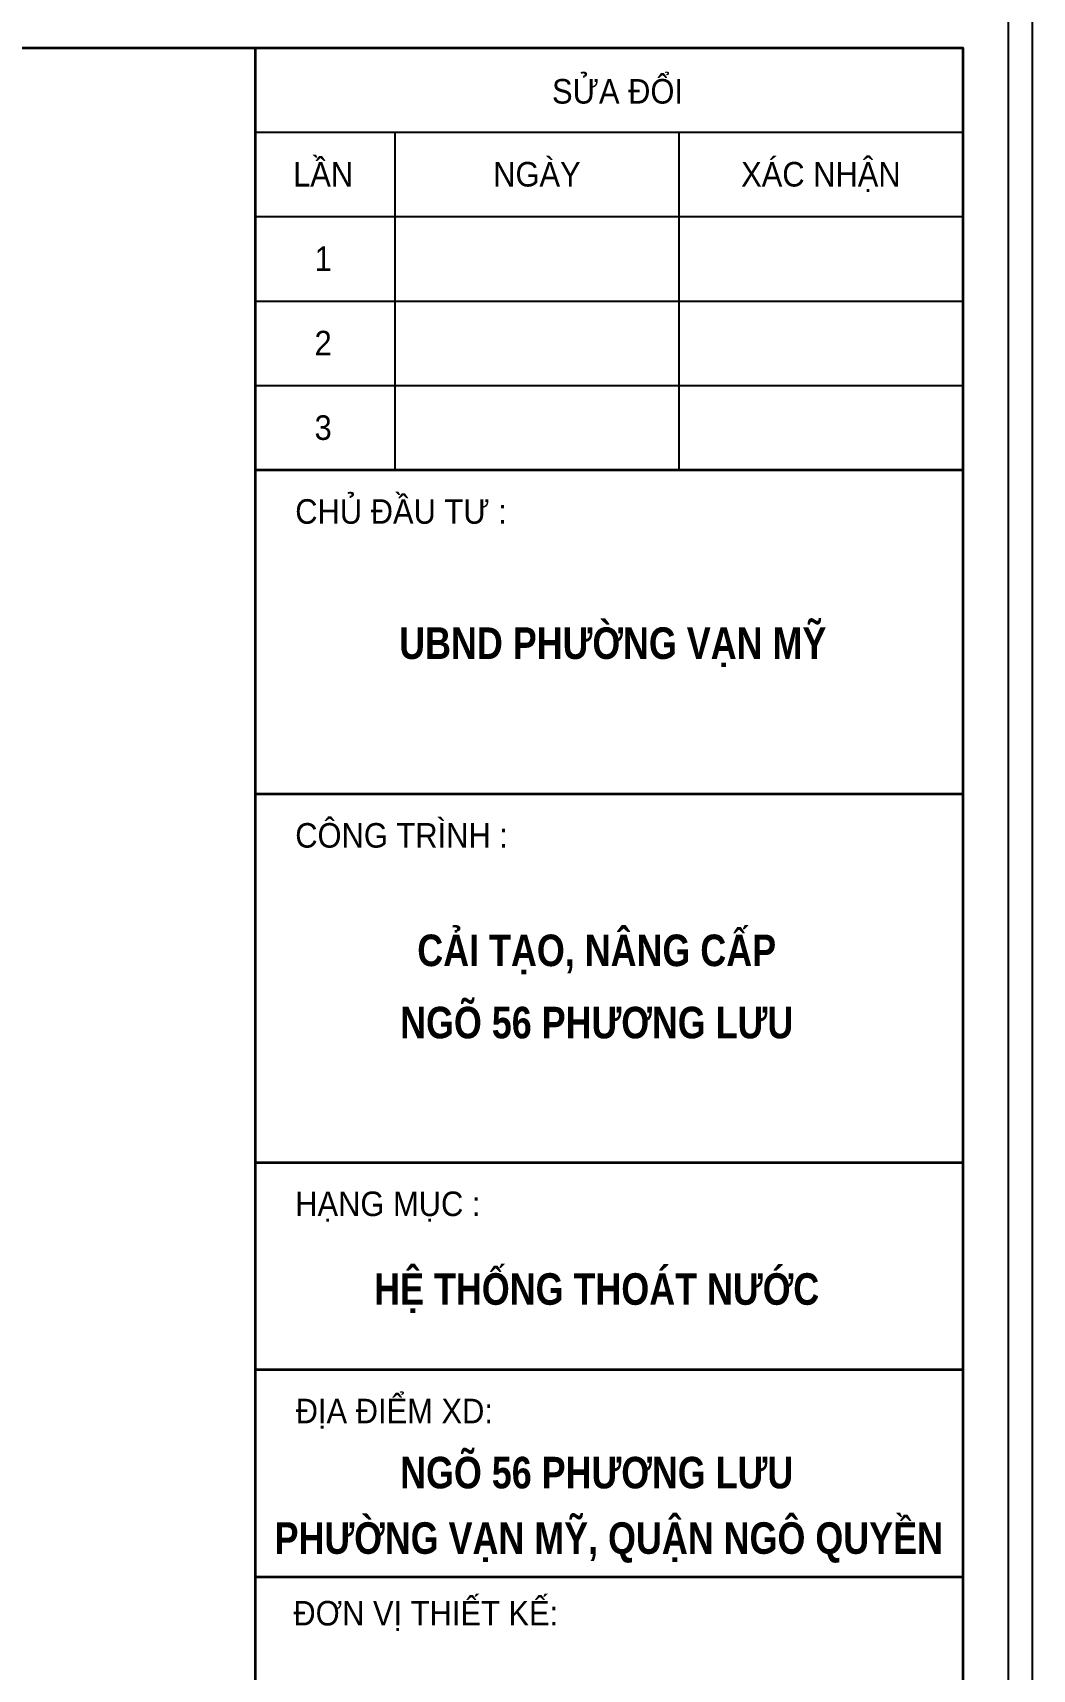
# Model space of a CAD drawing. Header units: inches. Extents: x -676 to 53517, y -16349 to 46516.
# Drawn here: x 34014 to 35421, y 11675 to 13978 of the extents above; entities that cross this region are included whole.
import ezdxf
from ezdxf.enums import TextEntityAlignment as Align

# ---------------------------------------------------------------- set-up
doc = ezdxf.new("R2010")
doc.units = ezdxf.units.IN
doc.header["$MEASUREMENT"] = 0
for name, color, linetype in [('BT7-THAY', 7, 'Continuous'), ('ENTTNTHIETKE1', 2, 'Continuous'), ('KHUNGTEN', 5, 'Continuous'), ('T.bao', 6, 'Continuous'), ('TXT', 5, 'Continuous')]:
    doc.layers.add(name, color=color, linetype=linetype)
doc.layers.add('THEP', color=1, linetype='Continuous', lineweight=35)
doc.styles.add('T2', font='', dxfattribs={"width": 0.8})
doc.styles.add('VnAvantH-B', font='')
doc.styles.get('T2').set_extended_font_data('.VnArialH')
doc.styles.get('VnAvantH-B').set_extended_font_data('.VnAvantH', bold=True)

# ---------------------------------------------------------------- blocks, each defined once
blk = doc.blocks.new('khung vpn')
at = {"layer": 'Defpoints'}
blk.add_line((52556.46, -4235.276), (52556.46, -4195.446), dxfattribs=at)
at = {"layer": 'KHUNGTEN'}
blk.add_lwpolyline([(52556.243, -4234.885), (52502.048, -4234.885), (52502.048, -4195.662), (52556.243, -4195.662)], close=True, dxfattribs=at)
at = {"layer": 'T.bao'}
for p, q in [((52549.443, -4196.835), (52555.832, -4196.835)), ((52550.703, -4196.835), (52550.703, -4199.885)), ((52553.267, -4196.835), (52553.267, -4199.885)), ((52549.443, -4197.598), (52555.832, -4197.598)), ((52549.443, -4198.36), (52555.832, -4198.36)), ((52549.443, -4199.123), (52555.832, -4199.123))]:
    blk.add_line(p, q, dxfattribs=at)
at = {"layer": 'THEP'}
for p, q in [((52549.443, -4199.885), (52555.832, -4199.885)), ((52549.443, -4202.81), (52555.832, -4202.81)), ((52549.443, -4206.138), (52555.832, -4206.138)), ((52549.443, -4208.009), (52555.832, -4208.009)), ((52549.443, -4209.881), (52555.832, -4209.881))]:
    blk.add_line(p, q, dxfattribs=at)
for points in [[(52555.832, -4234.474), (52502.459, -4234.474), (52502.459, -4196.073), (52555.832, -4196.073)], [(52555.832, -4196.073), (52555.832, -4234.474), (52549.443, -4234.474), (52549.443, -4196.073)]]:
    blk.add_lwpolyline(points, close=True, dxfattribs=at)
at = {"layer": 'TXT', "linetype": 'Continuous'}
blk.add_line((52555.832, -4196.073), (52555.832, -4234.474), dxfattribs=at)
at = {"layer": 'BT7-THAY', "linetype": 'ByBlock', "style": 'VnAvantH-B', "width": 0.85}
for s, p in [('ubnd ph\xadêng v¹n mü', (52552.67, -4201.592)), ('c¶i t¹o, n©ng cÊp', (52552.525, -4204.366)), ('ngâ 56 ph\xad¬ng l\xadu', (52552.525, -4205.018)), ('HÖ THèNG THO¸T N¦íC', (52552.525, -4207.424)), ('ngâ 56 ph\xad¬ng l\xadu', (52552.525, -4209.082)), ('ph\xadêng v¹n mü, quËn ng« quyÒn', (52552.634, -4209.673))]:
    blk.add_text(s, height=0.28512, dxfattribs=at).set_placement(p, align=Align.CENTER)
at = {"layer": 'TXT', "linetype": 'Continuous', "style": 'T2', "width": 0.9}
for s, height, p in [('söa ®æi', 0.2218, (52552.713, -4196.577)), ('lÇn', 0.2218, (52550.054, -4197.326)), ('ngµy', 0.2218, (52551.985, -4197.326)), ('x¸c nhËn', 0.2218, (52554.55, -4197.326)), ('1', 0.222, (52550.054, -4198.089)), ('2', 0.222, (52550.054, -4198.851)), ('3', 0.222, (52550.054, -4199.614))]:
    blk.add_text(s, height=height, dxfattribs=at).set_placement(p, align=Align.CENTER)
for s, height, p in [('chñ ®Çu t\xad :', 0.22181, (52549.802, -4200.371)), ('c«ng tr×nh :', 0.22181, (52549.802, -4203.296)), ('h¹ng môc :', 0.2218, (52549.802, -4206.623)), ('®Þa ®iÓm xd:', 0.22181, (52549.806, -4208.494)), ('®¬n vÞ thiÕt kÕ:', 0.22181, (52549.785, -4210.32))]:
    blk.add_text(s, height=height, dxfattribs=at).set_placement(p)

msp = doc.modelspace()

# ---------------------------------------------------------------- block references
at = {"layer": 'ENTTNTHIETKE1', "color": 6, "xscale": 155.7975965401124, "yscale": 155.7975965399017, "zscale": 155.7975965398863}
msp.add_blockref('khung vpn', (-8152749, 667694.6, 0), dxfattribs=at)

doc.saveas('drawing.dxf')
